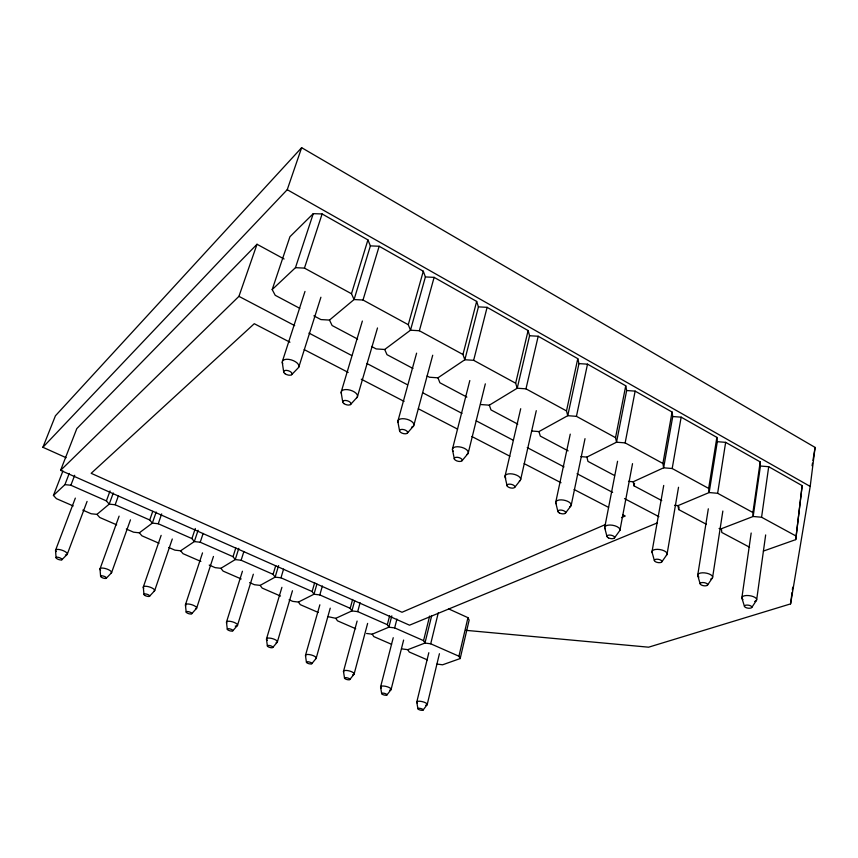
<?xml version="1.0" encoding="UTF-8"?>
<svg xmlns="http://www.w3.org/2000/svg" width="858" height="858" viewBox="0 0 858 858"><rect width="100%" height="100%" fill="white"/><g stroke="black" fill="none" stroke-linecap="round" stroke-linejoin="round"><path stroke-width="1.29" d="M466.076 630.351L648.605 647.189L790.583 603.893L810.199 486.432L815.1 447.426L301.641 147.683L55.416 415.808L42.9 447.286L66.12 457.7M763.384 551.083L795.741 539.618L802.155 485.639L768.704 466.709L760.424 466.023L760.209 461.904L725.654 442.353L717.309 441.688L716.87 437.376L681.155 417.16L672.736 416.538L672.071 412.022L635.135 391.119L626.651 390.529L625.739 385.8L587.505 364.167L578.957 363.61L577.777 358.655L538.191 336.25L529.579 335.746L528.11 330.555L487.097 307.336L478.432 306.864L476.651 301.426L434.116 277.359L425.396 276.941L423.294 271.225L379.161 246.257L370.377 245.881L367.921 239.897L322.115 213.964L313.267 213.653L289.94 236.722L272.201 289.564L275.204 295.291L299.817 308.365M795.741 539.618L802.155 485.639M790.583 603.893L792.052 592.363M792.374 589.8L792.695 587.237M756.702 599.538L765.658 534.942M795.709 535.842L761.582 517.245L768.704 466.709M760.424 466.023L753.163 516.473L721.396 528.721L719.068 528.496M751.179 533.022L741.848 597.919L744.422 606.263M761.582 517.245L753.163 516.473L752.916 512.526L760.209 461.904M712.666 576.973L722.854 511.036M752.916 512.526L717.642 493.296L725.654 442.353M674.517 505.308L678.024 505.63L709.148 492.546L708.665 488.416L716.87 437.376M717.309 441.688L709.148 492.546L717.642 493.296M708.322 508.805L697.693 575.386L700.149 583.794M812.076 465.765L812.505 463.148M812.934 460.521L815.1 447.426M678.528 487.269L667.009 554.482L661.883 561.765A3.84 1.641 9.9 0 1 655.705 561.861A3.84 1.641 9.9 0 1 656.863 559.202A3.84 1.641 9.9 0 1 661.883 561.765M706.338 524.27L678.635 509.555L679.075 506.939M708.665 488.416L672.189 468.522L681.155 417.16M652.101 551.222L663.717 485.446M628.496 481.359L633.204 481.767L663.631 467.803L662.912 463.47L672.071 412.022M672.736 416.538L663.631 467.803L672.189 468.522M661.754 500.589L634.051 485.875L634.545 483.247M619.926 530.373L632.528 463.652M662.912 463.47L625.15 442.889L635.135 391.119M604.783 527.069L617.567 461.272M625.15 442.889L616.527 442.202L615.54 437.655L625.739 385.8M626.651 390.529L616.527 442.202L586.872 457.099L580.941 456.606M571.181 505.405L585.017 438.663M555.791 502.059L570.248 434.137M615.54 437.655L576.437 416.344L587.505 364.167M576.437 416.344L567.76 415.69L566.495 410.918L577.777 358.655M578.957 363.61L567.76 415.69L538.942 431.585L531.778 431.016M520.667 479.525L536.282 410.682M437.001 664.071L442.578 664.8L460.178 658.558L469.144 620.12L467.953 617.674L448.627 608.88M505.04 476.147L520.709 408.719M566.495 410.918L525.975 388.835L538.191 336.25M529.579 335.746L517.224 388.224L489.339 405.169L480.909 404.547M460.178 658.558L458.933 656.22L467.953 617.674M525.975 388.835L517.224 388.224L515.658 383.215L528.11 330.555M427.22 704.472L439.425 653.721M458.933 656.22L430.716 643.79L438.288 612.784M428.818 652.713L416.763 702.112L417.921 708.708M431.628 615.969L424.957 643.06L407.829 649.667L402.22 648.948M468.296 452.713L485.328 383.848M430.716 643.79L424.957 643.06L423.573 640.636L429.633 616.065M452.413 449.281L469.819 380.544M515.658 383.215L473.648 360.317L487.097 307.336M391.141 689.349L403.625 640.057M473.648 360.317L464.843 359.749L462.955 354.493L476.651 301.426M423.573 640.636L394.659 627.895L396.922 619.09M393.232 637.719L380.577 686.947L381.671 693.607M478.432 306.864L464.843 359.749L437.955 377.82L429.472 377.23L427.112 375.976M394.659 627.895L388.878 627.187L387.333 624.678L389.629 615.851M391.806 615.872L388.878 627.187L372.233 634.18L366.602 633.472M354.172 673.841L367.621 623.412M413.964 424.882L432.711 355.233M387.333 624.678L357.7 611.615L360.103 602.745M357.11 621.063L343.49 671.417L344.519 678.12M357.7 611.615L351.898 610.917L350.203 608.311L352.638 599.431M354.665 600.793L351.898 610.917L335.778 618.318L327.735 616.58M462.955 354.493L419.369 330.738L434.116 277.359M416.602 353.164L397.822 421.407L399.549 430.727M425.396 276.941L410.489 330.201L384.706 349.474L376.179 348.927L371.535 346.46M419.369 330.738L410.489 330.201L408.269 324.689L423.294 271.225M330.233 608.161L316.141 658.386L311.776 663.695A2.799 0.89 15.2 0 1 307.314 663.095A2.799 0.89 15.2 0 1 308.312 661.786A2.799 0.89 15.2 0 1 311.776 663.695M289.071 599.774L292.75 601.372L298.423 602.059L313.985 594.229L319.82 594.926L322.372 585.993M305.587 655.04L319.862 604.804M316.913 584.041L313.985 594.229L312.13 591.537L314.704 582.593M377.499 327.96L357.325 397.05L350.45 404.601M292.46 590.754L277.316 642.106L272.801 647.447A2.842 0.912 15.8 0 1 268.307 646.857A2.842 0.912 15.8 0 1 269.197 645.473A2.842 0.912 15.8 0 1 272.801 647.447M266.559 638.695L281.907 587.333M341.366 391.409L362.366 321.042M313.878 315.841L320.903 319.573L329.493 320.077L354.075 299.539L363.009 300.021L379.161 246.257M249.614 582.625L254.44 584.716L260.135 585.392L275.118 577.134L280.974 577.809L283.58 569.101M278.603 565.594L275.118 577.134L273.08 574.334L275.729 565.615M370.377 245.881L354.075 299.539L351.48 293.736L304.451 268.104L295.463 267.675L272.201 289.564M351.48 293.736L367.921 239.897M253.335 574.216L237.484 625.407L232.808 630.769A2.885 0.933 16.4 0 1 228.303 630.19A2.885 0.933 16.4 0 1 229.086 628.742A2.885 0.933 16.4 0 1 232.808 630.769M226.533 621.932L242.439 571.214M209.213 565.068L215.165 567.653L220.892 568.307L235.242 559.588L241.119 560.253L243.887 551.48M238.814 548.326L235.242 559.588L233.022 556.681L200.225 542.235L194.326 541.58L180.63 550.793L174.882 550.139L168.779 547.49M298.799 367.095L320.913 297.233M233.022 556.681L235.821 547.908M282.411 361.282L304.987 291.43M213.46 556.445L196.611 608.268L191.774 613.663A2.928 0.955 17 0 1 187.258 613.084A2.928 0.955 17 0 1 187.913 611.572A2.928 0.955 17 0 1 191.774 613.663M304.451 268.104L322.115 213.964M185.457 604.718L202.52 552.884M295.463 267.675L313.267 213.653M200.225 542.235L203.153 533.408M198.101 530.255L194.326 541.58L191.924 538.577L195.302 528.474M154.654 590.679L172.286 539.006M42.9 447.286L287.237 189.693L301.641 147.683M143.297 587.054L161.143 535.371M126.319 529.032L133.569 532.185L139.339 532.818L152.327 523.112L158.258 523.745L161.679 513.888M657.453 522.844L409.523 625.182L60.596 470.356L238.932 296.353L257.014 244.262L284.073 258.987M156.199 512.044L152.327 523.112L149.721 519.98L152.756 511.357M111.583 572.618L130.47 519.83M119.123 516.119L100 568.918L100.6 576.222M73.209 505.952L56.435 498.659L53.443 495.441L64.918 484.641L70.871 485.242L106.392 500.89L109.213 504.129L115.154 504.751L118.318 496.074M106.392 500.89L110.049 490.958M113.299 492.996L109.213 504.129L96.954 514.371L91.162 513.76L82.786 510.113M67.332 554.064L87.076 501.415M75.332 498.112L55.534 550.289L56.06 557.657M70.871 485.242L74.7 475.268M64.918 484.641L69.23 473.434M53.443 495.441L62.924 470.967M60.596 470.356L76.802 428.625L257.014 244.262M751.769 607.464A3.764 1.512 8.5 0 0 747.071 605.072A3.764 1.512 8.5 0 0 745.591 607.464A3.764 1.512 8.5 0 0 751.769 607.464L756.499 600.321M707.582 585.006A3.797 1.577 9.1 0 0 702.723 582.528A3.797 1.577 9.1 0 0 701.404 585.049A3.797 1.577 9.1 0 0 707.582 585.006L712.515 577.788M614.317 538.105L619.379 531.156A7.765 3.432 10.7 0 0 612.483 525.235A7.765 3.432 10.7 0 0 605.265 528.925M423.048 710.092A2.692 0.826 13.7 0 0 419.916 708.343A2.692 0.826 13.7 0 0 418.64 709.469A2.692 0.826 13.7 0 0 423.048 710.092L427.005 704.868M565.368 513.223L570.677 506.241M386.861 695.012A2.724 0.847 14.2 0 0 383.633 693.2A2.724 0.847 14.2 0 0 382.443 694.39A2.724 0.847 14.2 0 0 386.861 695.012L390.958 689.757M514.639 487.441A4.011 1.834 12.8 0 0 510.253 484.169A4.011 1.834 12.8 0 0 507.936 486.818A4.011 1.834 12.8 0 0 514.639 487.441L520.227 480.416M349.785 679.547A2.756 0.869 14.7 0 0 346.439 677.691A2.756 0.869 14.7 0 0 345.345 678.935A2.756 0.869 14.7 0 0 349.785 679.547L354.011 674.27M462.054 460.703A4.086 1.909 14.1 0 0 457.421 457.303A4.086 1.909 14.1 0 0 455.298 460.113A4.086 1.909 14.1 0 0 462.054 460.703L467.921 453.646M407.486 432.968A4.161 1.973 15.4 0 0 402.606 429.418A4.161 1.973 15.4 0 0 400.686 432.4A4.161 1.973 15.4 0 0 407.486 432.968L413.653 425.879M149.474 596.31L154.301 591.098M106.242 578.281A3.046 0.987 18.2 0 0 102.981 575.965A3.046 0.987 18.2 0 0 101.287 577.166A3.046 0.987 18.2 0 0 106.242 578.281L111.261 573.058M291.623 374.71L298.08 368.018A8.698 4.269 18.5 0 0 291.194 359.877A8.698 4.269 18.5 0 0 282.7 363.653M61.83 559.77A3.11 1.008 18.8 0 0 58.398 557.368A3.11 1.008 18.8 0 0 56.821 558.644A3.11 1.008 18.8 0 0 61.83 559.77L67.053 554.525M605.609 524.474L402.016 612.258L91.173 473.316L254.268 323.713L289.94 342.213M621.546 517.599L625.225 516.023L622.844 514.789M116.656 524.839L99.732 517.481L96.954 514.371M159.009 543.243L141.913 535.81L139.339 532.818M200.879 561.443L183.022 553.678L180.63 550.793M241.173 578.957L223.101 571.096L220.892 568.307M280.512 596.053L262.173 588.084L260.135 585.392M318.189 612.43L300.289 604.654L298.423 602.059M355.684 628.721L337.484 620.817L335.778 618.318M391.559 644.315L373.788 636.593L372.233 634.18M427.338 659.866L409.234 652.005L407.829 649.667M115.154 504.751L149.721 519.98M158.258 523.745L191.924 538.577M241.119 560.253L273.08 574.334M280.974 577.809L312.13 591.537M319.82 594.926L350.203 608.311M304.204 349.603L348.198 372.404M361.272 379.193L404.075 401.372M418.35 408.773L457.582 429.118M471.846 436.507L509.899 456.231M524.163 463.631L561.025 482.732M574.099 489.51L608.579 507.389M238.932 296.353L294.691 325.611M308.934 333.076L351.641 355.48M367.063 363.577L407.4 384.738M422.822 392.825L461.979 413.363M476.211 420.828L512.987 440.122M527.23 447.597L564.006 466.891M577.059 473.734L612.644 492.406M624.517 498.627L658.923 516.677M357.625 339.071L332.121 325.525L329.493 320.077M412.955 368.457L386.99 354.665L384.706 349.474M466.859 397.082L439.907 382.775L437.955 377.82M517.771 424.12L490.98 409.899L489.339 405.169M568.135 450.868L540.304 436.089L538.942 431.585M614.553 475.525L587.977 461.4L586.872 457.099M749.549 547.211L721.793 532.464L721.396 528.721M363.009 300.021L408.269 324.689M287.237 189.693L810.199 486.432M652.026 552.091L654.364 560.553M604.761 527.97L606.981 536.507M555.834 503.013L557.915 511.604M505.147 477.145L507.078 485.8M633.204 481.767L634.051 485.875M452.595 450.332L454.365 459.041M341.152 392.471L342.717 401.876M678.024 505.63L678.635 509.555M282.271 362.408L283.687 371.9M305.469 655.501L306.424 662.247M266.484 639.178L267.374 645.977M226.491 622.425L227.306 629.279M185.457 605.244L186.186 612.151M143.34 587.601L143.983 594.562M343.704 671.943A5.502 1.759 14.7 0 1 346.45 670.452A5.502 1.759 14.7 0 1 353.131 672.554A5.502 1.759 14.7 0 1 352.681 674.774M226.834 623.005A5.759 1.877 16.4 0 1 229.59 621.278A5.759 1.877 16.4 0 1 236.776 623.905A5.759 1.877 16.4 0 1 235.242 626.093M185.843 605.845A5.856 1.92 17 0 1 188.031 603.989A5.856 1.92 17 0 1 195.206 606.274A5.856 1.92 17 0 1 195.474 608.912M417.406 703.11A5.362 1.673 13.7 0 1 419.09 701.222A5.362 1.673 13.7 0 1 426.072 703.11A5.362 1.673 13.7 0 1 425.589 705.319M143.758 588.234A5.963 1.963 17.6 0 1 145.796 586.271A5.963 1.963 17.6 0 1 153.099 588.599A5.963 1.963 17.6 0 1 153.582 591.366M100.558 570.152A6.081 2.006 18.3 0 1 102.424 568.071A6.081 2.006 18.3 0 1 109.867 570.452A6.081 2.006 18.3 0 1 110.564 573.348M305.727 656.038A5.577 1.791 15.3 0 1 311.315 654.976A5.577 1.791 15.3 0 1 315.669 658.73M56.188 551.565A6.21 2.038 18.9 0 1 58.29 549.41A6.21 2.038 18.9 0 1 66.152 552.295A6.21 2.038 18.9 0 1 65.38 554.954M381.295 687.998A5.427 1.716 14.2 0 1 382.829 686.014A5.427 1.716 14.2 0 1 389.907 687.923A5.427 1.716 14.2 0 1 389.586 690.229M267.428 640.336A5.663 1.834 15.8 0 1 268.479 638.052A5.663 1.834 15.8 0 1 275.868 640.057A5.663 1.834 15.8 0 1 276.072 642.685M652.455 553.002A7.668 3.303 9.8 0 1 659.899 549.549A7.668 3.303 9.8 0 1 666.409 555.233M505.78 478.196A8.001 3.711 12.8 0 1 508.322 473.927A8.001 3.711 12.8 0 1 518.382 476.115A8.001 3.711 12.8 0 1 519.283 481.124M453.303 451.437A8.14 3.85 14.1 0 1 455.544 446.911A8.14 3.85 14.1 0 1 465.776 449.12A8.14 3.85 14.1 0 1 467.02 454.397M742.974 599.581A7.497 3.057 8.4 0 1 744.808 595.709A7.497 3.057 8.4 0 1 754.815 597.34A7.497 3.057 8.4 0 1 754.675 601.49M398.08 422.522A8.301 3.99 15.4 0 1 402.574 418.693A8.301 3.99 15.4 0 1 412.58 422.211A8.301 3.99 15.4 0 1 411.508 427.241M341.495 393.65A8.483 4.129 16.9 0 1 350.236 390.165A8.483 4.129 16.9 0 1 356.542 397.908M698.927 577.123A7.572 3.175 9.1 0 1 700.514 573.037A7.572 3.175 9.1 0 1 710.639 574.678A7.572 3.175 9.1 0 1 710.756 579.043M556.402 504.011A7.872 3.571 11.7 0 1 559.223 499.989A7.872 3.571 11.7 0 1 569.122 502.144A7.872 3.571 11.7 0 1 569.691 506.896M145.12 595.538A2.992 0.976 17.6 0 0 149.657 596.095A2.992 0.976 17.6 0 0 145.656 593.94A2.992 0.976 17.6 0 0 145.12 595.538M343.994 403.635A4.258 2.048 16.9 0 0 350.836 404.172A4.258 2.048 16.9 0 0 345.688 400.461A4.258 2.048 16.9 0 0 343.994 403.635M608.408 537.869A3.893 1.705 10.8 0 0 614.585 537.709A3.893 1.705 10.8 0 0 609.384 535.06A3.893 1.705 10.8 0 0 608.408 537.869M285.081 373.756A4.365 2.113 18.4 0 0 291.977 374.249A4.365 2.113 18.4 0 0 286.54 370.377A4.365 2.113 18.4 0 0 285.081 373.756M559.437 513.02A3.947 1.77 11.7 0 0 565.615 512.805A3.947 1.77 11.7 0 0 560.22 510.06A3.947 1.77 11.7 0 0 559.437 513.02"/></g></svg>
